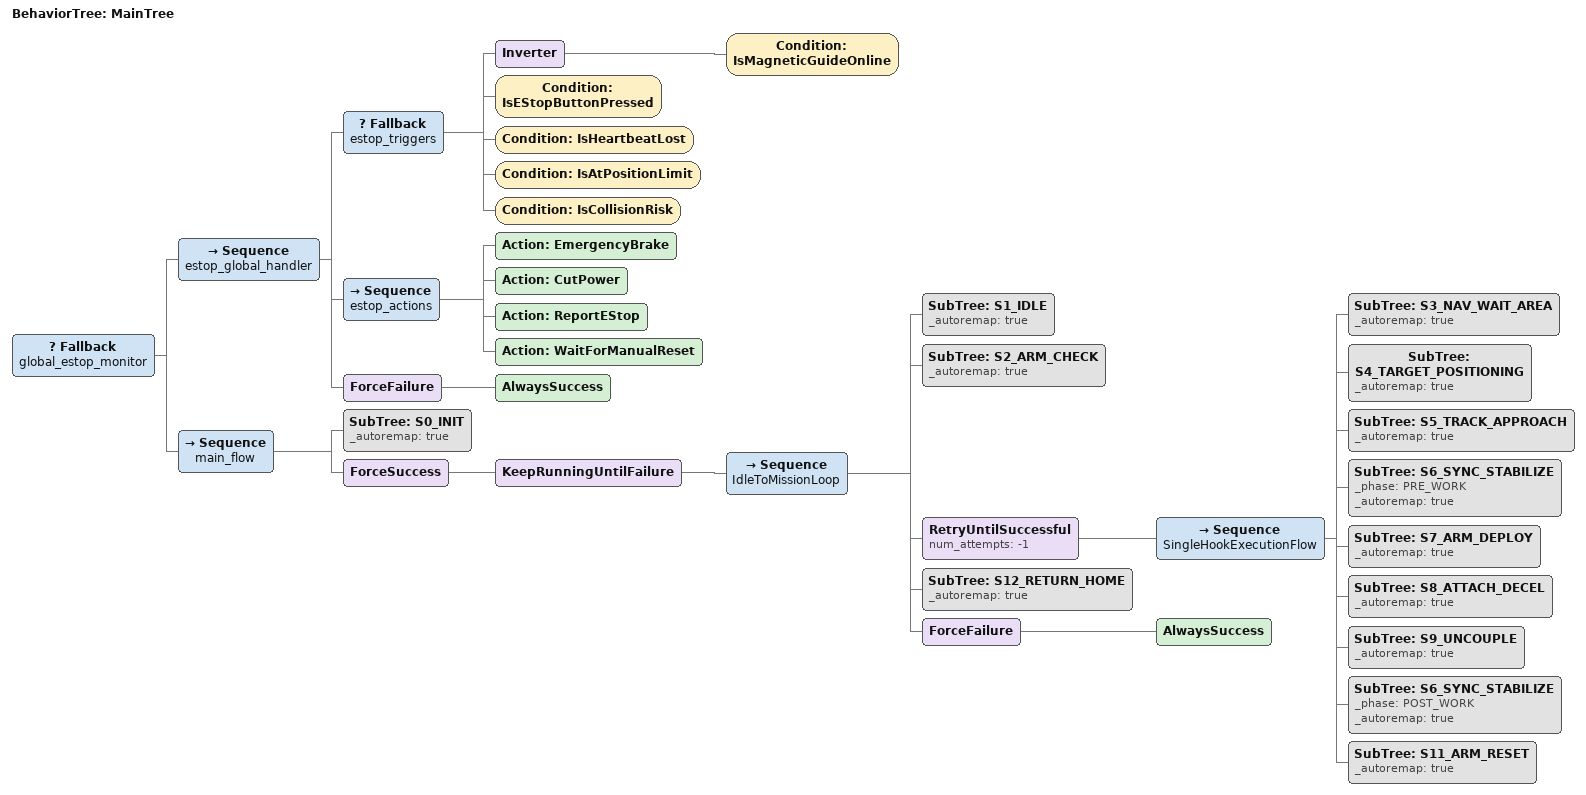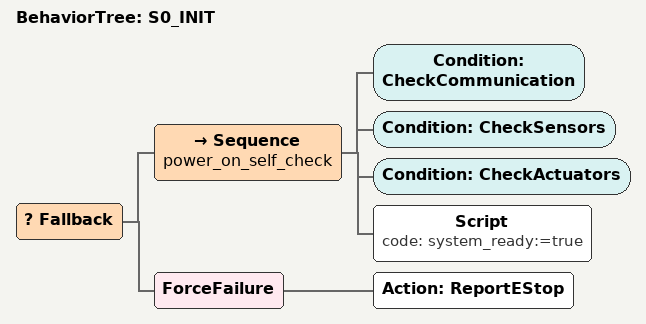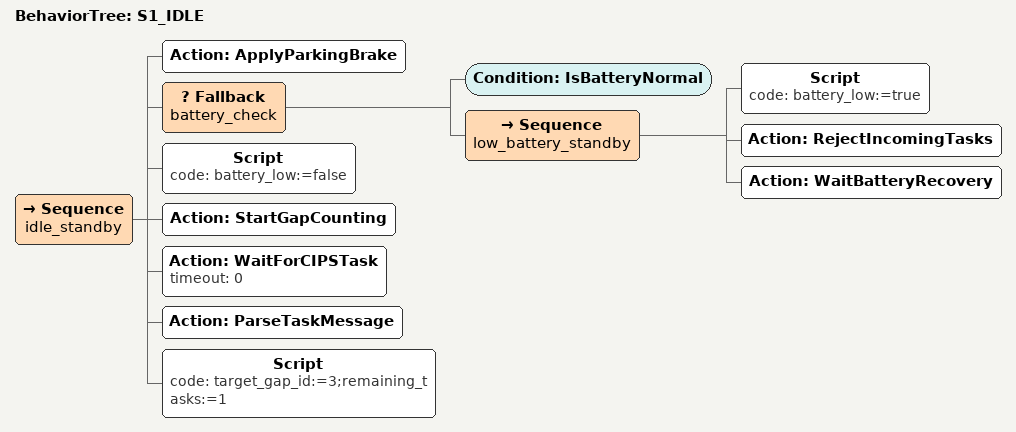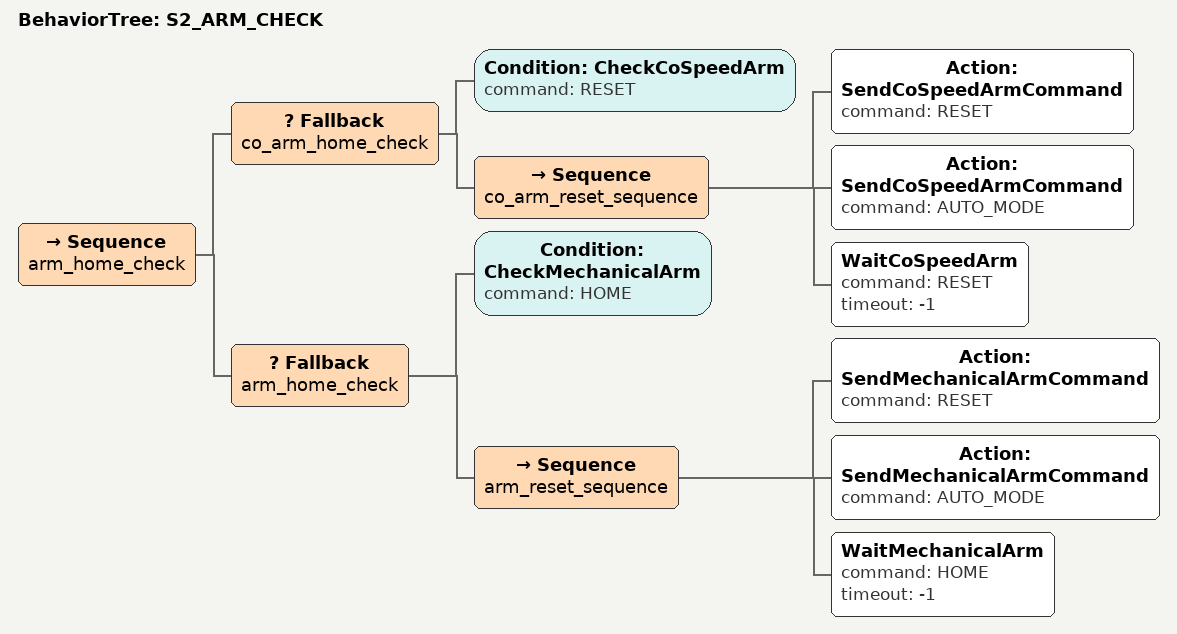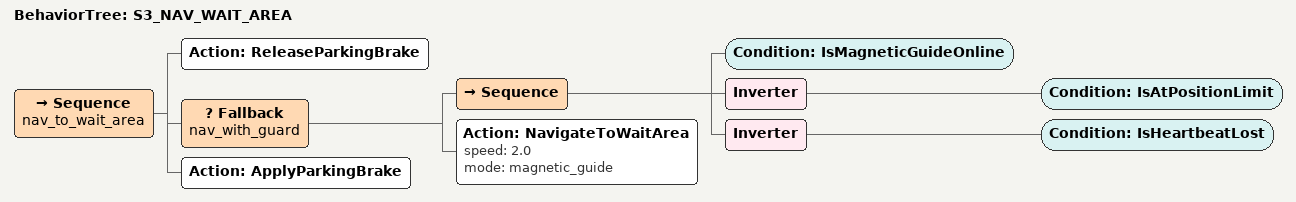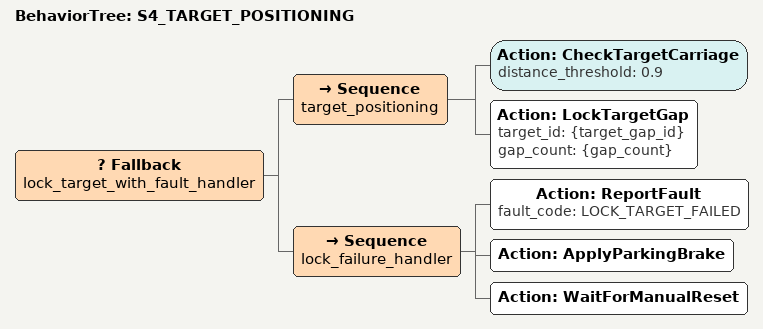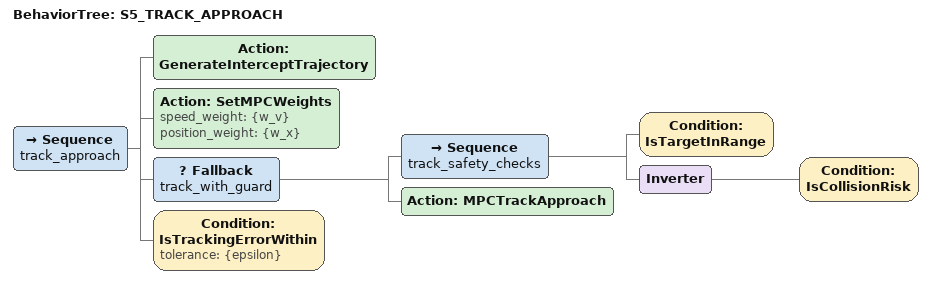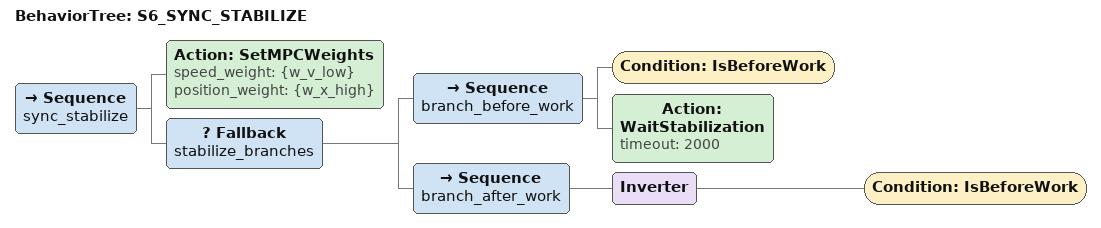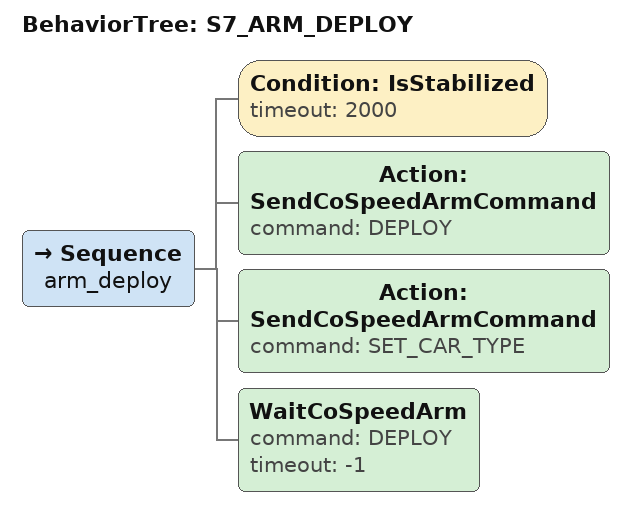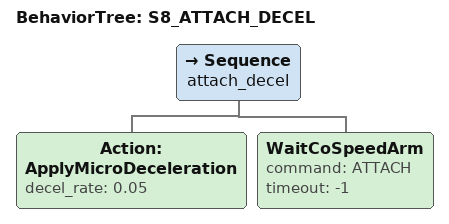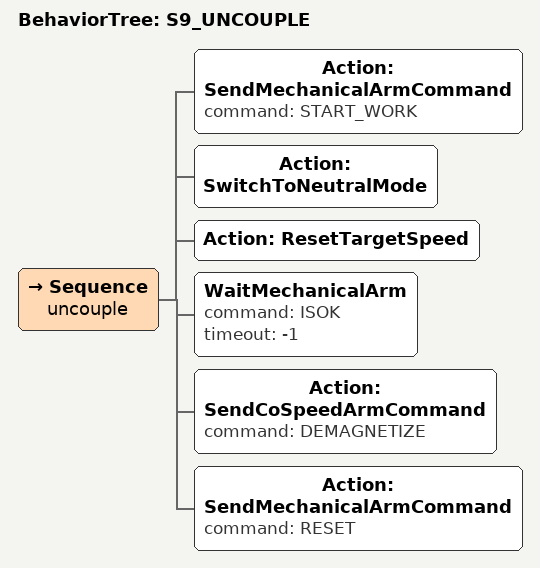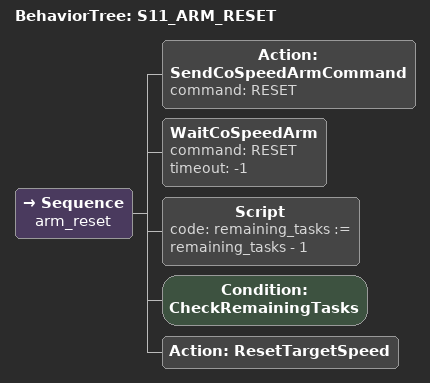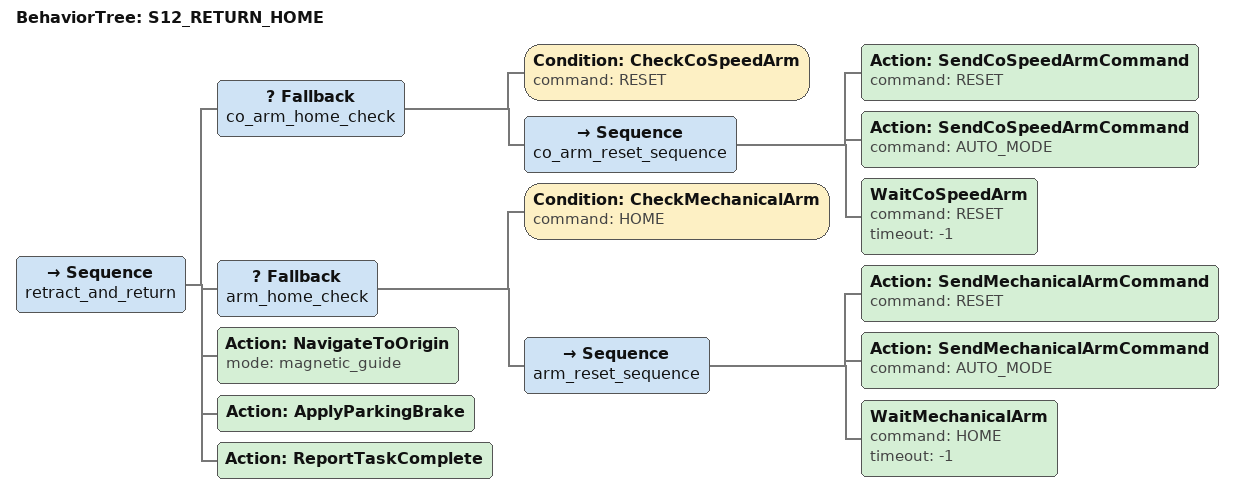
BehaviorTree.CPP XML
<root BTCPP_format="4">

  <BehaviorTree ID="MainTree">

    <Fallback name="global_estop_monitor">

      <Sequence name="estop_global_handler">
        <Fallback name="estop_triggers">
          <!-- IsMagneticGuideOnline: SUCCESS=在线, Inverter 反转后脱线→SUCCESS→触发 -->
          <Inverter>
            <Condition ID="IsMagneticGuideOnline"/>
          </Inverter>
          <Condition ID="IsEStopButtonPressed"/>
          <Condition ID="IsHeartbeatLost"/>
          <Condition ID="IsAtPositionLimit"/>
          <Condition ID="IsCollisionRisk"/>
        </Fallback>

        <Sequence name="estop_actions">
          <Action ID="EmergencyBrake"/>
          <Action ID="CutPower"/>
          <Action ID="ReportEStop"/>
          <Action ID="WaitForManualReset"/>
        </Sequence>

        <!-- 复位完成后 ForceFailure → 使第一分支返回 FAILURE → 主流程重启 -->
        <ForceFailure>
          <AlwaysSuccess/>
        </ForceFailure>
      </Sequence>

      <!-- ── 第二分支: 主流程 ────────────────────────────────────────
           仅在 E_STOP 未触发时执行
           ─────────────────────────────────────────────────────────── -->
      <Sequence name="main_flow">
        <SubTree ID="S0_INIT" _autoremap="true"/>

        <ForceSuccess>
          <KeepRunningUntilFailure>
            <Sequence name="IdleToMissionLoop">
              <SubTree ID="S1_IDLE" _autoremap="true"/>
              <SubTree ID="S2_ARM_CHECK" _autoremap="true"/>

              <RetryUntilSuccessful num_attempts="-1">
                <Sequence name="SingleHookExecutionFlow">
                  <SubTree ID="S3_NAV_WAIT_AREA" _autoremap="true"/>
                  <!-- _autoremap="true": 所有 SubTree 共享 MainTree 根黑板, 确保 remaining_tasks 等变量跨子树可见 -->
                  <SubTree ID="S4_TARGET_POSITIONING" _autoremap="true"/>
                  <SubTree ID="S5_TRACK_APPROACH" _autoremap="true"/>
                  <SubTree ID="S6_SYNC_STABILIZE" _phase="PRE_WORK" _autoremap="true"/>
                  <SubTree ID="S7_ARM_DEPLOY" _autoremap="true"/>
                  <SubTree ID="S8_ATTACH_DECEL" _autoremap="true"/>
                  <SubTree ID="S9_UNCOUPLE" _autoremap="true"/>
                  <SubTree ID="S6_SYNC_STABILIZE" _phase="POST_WORK" _autoremap="true"/>
                  <!-- S11: CheckRemainingTasks FAILURE(有后续)→RetryUntilSuccessful 循环回 S3
                             CheckRemainingTasks SUCCESS(全列清空)→退出→S12 -->
                  <SubTree ID="S11_ARM_RESET" _autoremap="true"/>
                </Sequence>
              </RetryUntilSuccessful>

              <SubTree ID="S12_RETURN_HOME" _autoremap="true"/>
              <ForceFailure>
                <AlwaysSuccess/>
              </ForceFailure>
            </Sequence>
          </KeepRunningUntilFailure>
        </ForceSuccess>
      </Sequence>

    </Fallback>
  </BehaviorTree>

  <!-- ================================================================
       S0: 上电自检
       ================================================================ -->
  <BehaviorTree ID="S0_INIT">
    <Fallback>
      <Sequence name="power_on_self_check">
        <Condition ID="CheckCommunication"/>
        <Condition ID="CheckSensors"/>
        <Condition ID="CheckActuators"/>
        <Script code="system_ready:=true"/>
      </Sequence>
      <ForceFailure>
        <Action ID="ReportEStop"/>
      </ForceFailure>
    </Fallback>
  </BehaviorTree>

  <BehaviorTree ID="S1_IDLE">
    <Sequence name="idle_standby">
      <Action ID="ApplyParkingBrake"/>
      <!-- 阻塞直到电量正常 -->
      <Fallback name="battery_check">
        <Condition ID="IsBatteryNormal"/>
        <Sequence name="low_battery_standby">
          <Script code="battery_low:=true"/>
          <Action ID="RejectIncomingTasks"/>
          <Action ID="WaitBatteryRecovery"/>
        </Sequence>
      </Fallback>
      <Script code="battery_low:=false"/>

      <!-- 启动后台感知节点: 雷达融合 + 转向架检测 + 间隙计数 + MPC -->
      <Action ID="StartGapCounting"/>

      <!-- 接收 CIPS 任务 -->
      <Action ID="WaitForCIPSTask" timeout="0"/>
      <Action ID="ParseTaskMessage"/>
      <!-- 初始化任务计数: target_gap_id=3 (CIPS报文指定), remaining_tasks=3 -->
      <Script code="target_gap_id:=3;remaining_tasks:=1"/>
    </Sequence>
  </BehaviorTree>

  <BehaviorTree ID="S2_ARM_CHECK">
    <Sequence name="arm_home_check">

      <!-- 共速臂(co_arm) Home 位检查  -->
      <Fallback name="co_arm_home_check">
        <Condition ID="CheckCoSpeedArm" command="RESET"/>
        <Sequence name="co_arm_reset_sequence">
          <Action ID="SendCoSpeedArmCommand" command="RESET"/>
          <Action ID="SendCoSpeedArmCommand" command="AUTO_MODE"/>
          <WaitCoSpeedArm command="RESET" timeout="-1"/>
        </Sequence>
      </Fallback>

      <!-- 机械臂(arm) Home 位检查  -->
      <Fallback name="arm_home_check">
        <Condition ID="CheckMechanicalArm" command="HOME"/>
        <Sequence name="arm_reset_sequence">
          <Action ID="SendMechanicalArmCommand" command="RESET"/>
          <Action ID="SendMechanicalArmCommand" command="AUTO_MODE"/>
          <WaitMechanicalArm command="HOME" timeout="-1"/>
        </Sequence>
      </Fallback>

    </Sequence>
  </BehaviorTree>

  <BehaviorTree ID="S3_NAV_WAIT_AREA">
    <Sequence name="nav_to_wait_area">
      <Action ID="ReleaseParkingBrake"/>

      <Fallback name="nav_with_guard">
        <!-- 导航异常守卫 -->
        <Sequence>
          <Condition ID="IsMagneticGuideOnline"/>
          <Inverter>
            <Condition ID="IsAtPositionLimit"/>
          </Inverter>
          <Inverter>
            <Condition ID="IsHeartbeatLost"/>
          </Inverter>
        </Sequence>
        <!-- 执行导航 -->
        <Action ID="NavigateToWaitArea" speed="2.0" mode="magnetic_guide"/>
      </Fallback>

      <Action ID="ApplyParkingBrake"/>
    </Sequence>
  </BehaviorTree>

  <BehaviorTree ID="S4_TARGET_POSITIONING">
    <Fallback name="lock_target_with_fault_handler">
      <!-- 正常分支: 锁定目标间隙 -->
      <Sequence name="target_positioning">

        <Action ID="CheckTargetCarriage" distance_threshold="0.9"/>

        <!-- target_id: 从 {target_gap_id} 黑板值读取 (S1 Script 初始化为 3)
             gap_count: 从 {gap_count} 黑板值读取 (bt_executor 从 /current_gap_count 话题写入) -->
        <Action ID="LockTargetGap" target_id="{target_gap_id}" gap_count="{gap_count}"/>
      </Sequence>

      <!-- 故障处理分支: LockTargetGap 返回 FAILURE (错过目标间隙) 时触发 -->
      <Sequence name="lock_failure_handler">
        <Action ID="ReportFault" fault_code="LOCK_TARGET_FAILED"/>
        <Action ID="ApplyParkingBrake"/>
        <Action ID="WaitForManualReset"/>
      </Sequence>
    </Fallback>
  </BehaviorTree>

  <BehaviorTree ID="S5_TRACK_APPROACH">
    <Sequence name="track_approach">
      <!-- ReleaseParkingBrake 已移除: MPC 直接控制底盘 /cmd_vel -->

      <Action ID="GenerateInterceptTrajectory"/>

      <Action ID="SetMPCWeights" speed_weight="{w_v}" position_weight="{w_x}"/>

      <Fallback name="track_with_guard">
        <Sequence name="track_safety_checks">
          <Condition ID="IsTargetInRange"/>
          <Inverter>
            <Condition ID="IsCollisionRisk"/>
          </Inverter>
        </Sequence>

        <Action ID="MPCTrackApproach"/>
      </Fallback>

      <Condition ID="IsTrackingErrorWithin" tolerance="{epsilon}"/>
    </Sequence>
  </BehaviorTree>

  <BehaviorTree ID="S6_SYNC_STABILIZE">
    <Sequence name="sync_stabilize">
      <Action ID="SetMPCWeights" speed_weight="{w_v_low}" position_weight="{w_x_high}"/>

      <Fallback name="stabilize_branches">
        <!-- 分支A: 作业前 → 稳态计时达标 → 进入 S7 -->
        <Sequence name="branch_before_work">
          <Condition ID="IsBeforeWork"/>
          <Action ID="WaitStabilization" timeout="2000"/>
        </Sequence>

        <!-- 分支B: 作业后 → 对齐稳定，收回共速臂 → 进入 S11 -->
        <Sequence name="branch_after_work">
          <Inverter>
            <Condition ID="IsBeforeWork"/>
          </Inverter>
        </Sequence>
      </Fallback>
    </Sequence>
  </BehaviorTree>

  <BehaviorTree ID="S7_ARM_DEPLOY">
    <Sequence name="arm_deploy">
      <!-- MPC 稳态保持中, S6 已确认稳态 -->
      <Condition ID="IsStabilized" timeout="2000"/>

      <!-- 向 co_arm 共速臂 PLC 发送伸展指令 -->
      <Action ID="SendCoSpeedArmCommand" command="DEPLOY"/>

      <!-- 设置车型信息 (40008): 1=P70, 2=P64K, ... 9=NX70 -->
      <Action ID="SendCoSpeedArmCommand" command="SET_CAR_TYPE"/>

      <!-- 轮询等待共速臂展开到位  -->
      <WaitCoSpeedArm command="DEPLOY" timeout="-1"/>
    </Sequence>
  </BehaviorTree>

  <BehaviorTree ID="S8_ATTACH_DECEL">
    <Sequence name="attach_decel">
      <Action ID="ApplyMicroDeceleration" decel_rate="0.05"/>

      <WaitCoSpeedArm command="ATTACH" timeout="-1"/>
    </Sequence>
  </BehaviorTree>

  <BehaviorTree ID="S9_UNCOUPLE">
    <Sequence name="uncouple">
      <!-- 向 arm (机械臂) 发送开始工作信号: 唤醒机械臂, 进入就绪状态 -->
      <Action ID="SendMechanicalArmCommand" command="START_WORK"/>

      <!-- 空档从动切换 -->
      <Action ID="SwitchToNeutralMode"/>

      <!-- 目标速度重置 -->
      <Action ID="ResetTargetSpeed"/>

      <!-- 提钩作业: 持续到提钩作业完成 -->
      <WaitMechanicalArm command="ISOK" timeout="-1"/>

      <!-- 作业完毕: 取消磁吸 + 提钩臂收回 -->
      <Action ID="SendCoSpeedArmCommand" command="DEMAGNETIZE"/>
      <Action ID="SendMechanicalArmCommand" command="RESET"/>
    </Sequence>
  </BehaviorTree>

  <BehaviorTree ID="S11_ARM_RESET">
    <Sequence name="arm_reset">
      <!-- 1. 共速臂(co_arm)收回指令 -->
      <Action ID="SendCoSpeedArmCommand" command="RESET"/>

      <!-- 2. 轮询等待共速臂收纳到位 (无限重试, 直到 Home 位确认) -->
      <WaitCoSpeedArm command="RESET" timeout="-1"/>

      <!-- 3. 递减任务计数: 当前摘钩任务完成 -->
      <Script code="remaining_tasks := remaining_tasks - 1"/>

      <!-- 4. 检查后续任务:
             remaining > 0 → FAILURE → RetryUntilSuccessful 重试 → 循环回 S3
             remaining == 0 → SUCCESS → 退出 RetryUntilSuccessful → S12 -->
      <Condition ID="CheckRemainingTasks"/>

      <Action ID="ResetTargetSpeed"/>

    </Sequence>
  </BehaviorTree>

  <BehaviorTree ID="S12_RETURN_HOME">
    <Sequence name="retract_and_return">
      <!-- 共速臂(co_arm) Home 位检查  -->
      <Fallback name="co_arm_home_check">
        <Condition ID="CheckCoSpeedArm" command="RESET"/>
        <Sequence name="co_arm_reset_sequence">
          <Action ID="SendCoSpeedArmCommand" command="RESET"/>
          <Action ID="SendCoSpeedArmCommand" command="AUTO_MODE"/>
          <WaitCoSpeedArm command="RESET" timeout="-1"/>
        </Sequence>
      </Fallback>

      <!-- 机械臂(arm) Home 位检查  -->
      <Fallback name="arm_home_check">
        <Condition ID="CheckMechanicalArm" command="HOME"/>
        <Sequence name="arm_reset_sequence">
          <Action ID="SendMechanicalArmCommand" command="RESET"/>
          <Action ID="SendMechanicalArmCommand" command="AUTO_MODE"/>
          <WaitMechanicalArm command="HOME" timeout="-1"/>
        </Sequence>
      </Fallback>

      <Action ID="NavigateToOrigin" mode="magnetic_guide"/>

      <Action ID="ApplyParkingBrake"/>
      <Action ID="ReportTaskComplete"/>
    </Sequence>
  </BehaviorTree>

</root>
